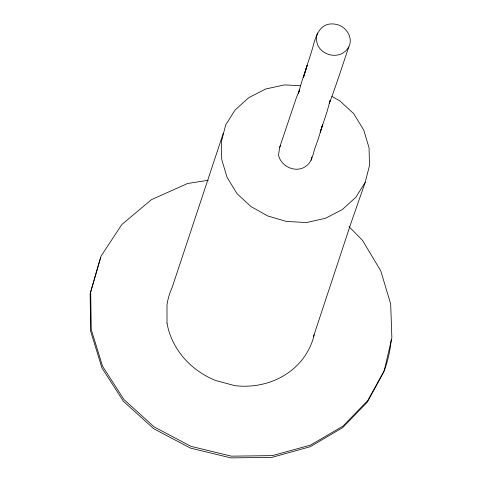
<?xml version="1.0" encoding="UTF-8"?>
<svg xmlns="http://www.w3.org/2000/svg" width="482" height="482" viewBox="0 0 482 482"><rect width="100%" height="100%" fill="white"/><g stroke="black" fill="none" stroke-linecap="round" stroke-linejoin="round"><path stroke-width="0.72" d="M330.116 100.473L329.206 103.594C336.376 84.934 342.334 65.829 348.823 46.917C353.692 37.15 345.522 25.576 335.327 24.202C319.204 21.539 315.632 36.994 312.318 49.025C307.841 63.973 302.226 78.578 298.4 93.713L299.491 89.965L296.322 97.87L279.729 147.112L278.506 155.102C280.928 166.573 295.773 173.327 305.54 166.519C313.161 161.657 312.951 151.565 316.463 144.088C318.813 137.738 320.572 131.2 322.591 124.736M311.089 160.307L311.836 157.042M313.439 336.695L350.95 223.226L365.169 182.437L369.489 165.567L369.055 147.811L363.747 130.08L353.728 113.668L339.78 100.828L332.068 96.502M330.116 100.533L327.007 111.806L320.247 132.176L322.579 124.778M317.518 32.981C315.831 37.415 316.186 42.446 318.482 46.597A16.966 15.376 18.4 0 0 328.7 54.442A17.099 15.496 18.4 0 0 342.575 53.279L346.058 50.688L348.823 46.917M100.515 257.78L90.128 293.677L90.67 331.248L101.967 367.977L123.446 401.325L153.722 428.739L190.492 448.103L230.92 457.9L272.017 457.34L310.233 446.718L342.672 427.636L367.398 401.994L383.768 372.05A153.836 139.425 18.4 0 0 391.294 339.442M223.311 133.183L172.146 287.501A77.072 69.854 18.4 0 0 167.001 304.895L167.001 323.163M365.169 182.437L355.837 197.265L342.256 209.616L325.356 218.334L306.444 222.539L286.513 221.449L267.781 215.978L251.074 206.609L237.114 193.782L227.076 177.358L221.756 159.596L221.328 141.804L225.69 124.916L235.059 110.071L248.712 97.695L265.666 89.001L284.579 84.88L300.72 85.778M279.729 147.112L280.867 145.377M208.29 180.268L187.54 183.503L151.438 199.668L121.85 224.51L101.106 256.008L90.706 291.947L91.255 329.561L102.582 366.32L124.013 399.584L154.246 426.968L190.98 446.338L231.372 456.159L272.414 455.629L310.583 445.085L342.997 426.118L367.82 400.47L384.281 370.465L391.872 337.737L390.667 304.003L380.84 271.047L362.578 240.464L348.986 226.594M167.013 323.163A77.277 70.035 18.4 0 0 215.725 380.533L234.969 385.684A76.71 69.522 18.4 0 0 289.495 371.875A76.011 68.89 18.4 0 0 314.204 334.689M305.968 69.197L303.473 77.361L307.173 65.413L305.968 69.197"/></g></svg>
